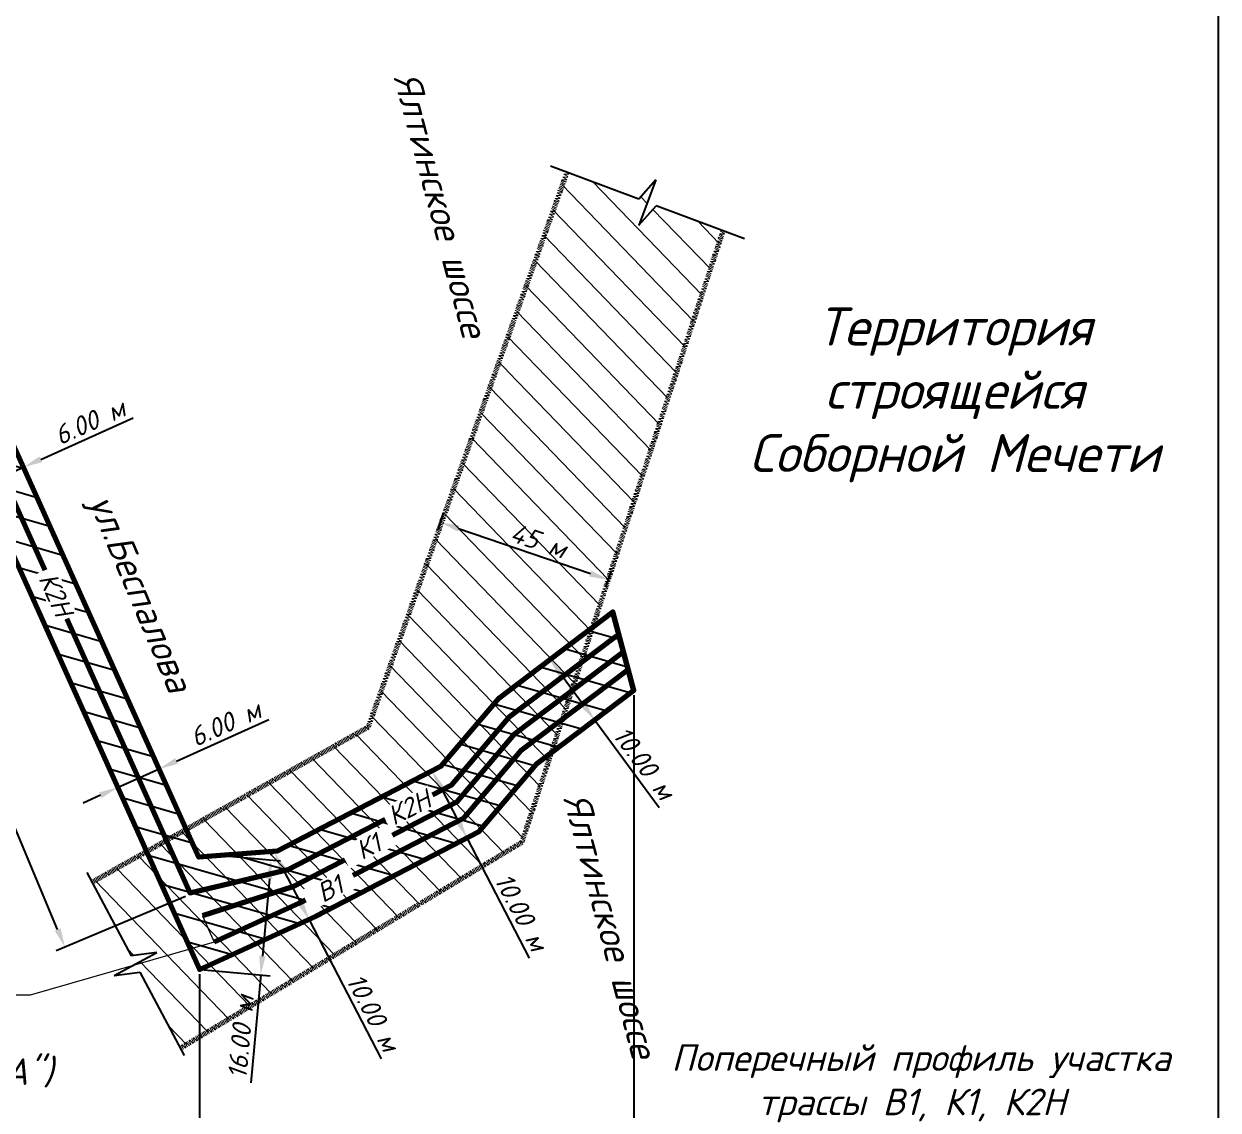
# Model space of a CAD drawing. Header units: millimetres. Extents: x 2791 to 3065, y 749 to 1154.
# Drawn here: x 2905.3 to 3062.7, y 859.4 to 1002.5 of the extents above; entities that cross this region are included whole.
import ezdxf
from ezdxf import colors
from ezdxf.entities.mleader import LeaderData, LeaderLine
from ezdxf.math import Vec2, Vec3

# ---------------------------------------------------------------- set-up
doc = ezdxf.new("R2010")
doc.units = ezdxf.units.MM
doc.linetypes.add('DASHED', pattern=[0.75, 0.5, -0.25])
doc.layers.add('ВК_К1_текст', color=34, linetype='Continuous')
doc.styles.add('note', font='isocpeur.ttf', dxfattribs={"width": 0.9, "oblique": 15})
doc.styles.get("Standard").update_dxf_attribs({"font": 'isocpeui.ttf'})
doc.dimstyles.new('ISO-25', dxfattribs={"dimtxt": 2.5, "dimasz": 2.5, "dimexe": 1.25, "dimexo": 0.625, "dimtad": 1, "dimtxsty": 'Standard', "dimcen": 2.5, "dimadec": 0, "dimazin": 0, "dimtfac": 1, "dimtmove": 0, "dimatfit": 3, "dimfxl": 1, "dimarcsym": 0})
picture_1 = doc.add_image_def('image1.png', size_in_pixel=(707, 851))

# ---------------------------------------------------------------- blocks, each defined once
blk = doc.blocks.new('*D2')
at = {"color": 0, "lineweight": -2, "transparency": 16777216}
for p, q in [((2842.78, 1087.75), (2825.73, 1080.61)), ((2909.73, 883.18), (2827.85, 1078.78)), ((2926.6, 887.53), (2909.54, 880.39))]:
    blk.add_line(p, q, dxfattribs=at)
at = {"color": 0, "transparency": 16777216}
for points in [[(2828.23, 1078.94), (2827.46, 1078.62), (2826.88, 1081.09)], [(2910.12, 883.34), (2909.35, 883.02), (2910.7, 880.88)]]:
    blk.add_solid(points, dxfattribs=at)
at = {"layer": 'Defpoints', "color": 0, "transparency": 16777216}
for p in [(2843.36, 1087.99), (2826.88, 1081.09), (2927.17, 887.78)]:
    blk.add_point(p, dxfattribs=at)
at = {"color": 0, "lineweight": 9, "transparency": 16777216, "insert": (2871.46, 982.1), "char_height": 3.5, "attachment_point": 5, "rotation": 292.716}
blk.add_mtext('Трасса ливневой напорной сети К2Н', dxfattribs=at)
blk = doc.blocks.new('*D8')
at = {"color": 0, "lineweight": -2, "transparency": 16777216}
for p, q in [((2925.39, 905.38), (2937.56, 910.85)), ((2917.64, 901.89), (2923.11, 904.35)), ((2923.27, 903.99), (2923.62, 903.21)), ((2915.36, 900.87), (2913.08, 899.84)), ((2917.8, 901.53), (2918.15, 900.75))]:
    blk.add_line(p, q, dxfattribs=at)
at = {"color": 0, "transparency": 16777216}
for points in [[(2925.22, 905.76), (2925.56, 905), (2923.11, 904.35)], [(2915.19, 901.25), (2915.53, 900.49), (2917.64, 901.89)]]:
    blk.add_solid(points, dxfattribs=at)
at = {"layer": 'Defpoints', "color": 0, "transparency": 16777216}
for p in [(2923.01, 904.56), (2923.11, 904.35), (2917.54, 902.1)]:
    blk.add_point(p, dxfattribs=at)
at = {"color": 0, "transparency": 16777216, "insert": (2931.84, 910.34), "char_height": 2.5, "attachment_point": 5, "rotation": 24.2143}
blk.add_mtext('6.00 м', dxfattribs=at)
blk = doc.blocks.new('*D13')
at = {"color": 0, "lineweight": -2, "transparency": 16777216}
for p, q in [((2907.51, 945.13), (2919.68, 950.61)), ((2899.76, 941.65), (2905.23, 944.11)), ((2905.39, 943.75), (2905.74, 942.97)), ((2899.92, 941.29), (2900.27, 940.51)), ((2897.48, 940.62), (2895.2, 939.6))]:
    blk.add_line(p, q, dxfattribs=at)
at = {"color": 0, "transparency": 16777216}
for points in [[(2907.33, 945.51), (2907.68, 944.75), (2905.23, 944.11)], [(2897.31, 941), (2897.65, 940.24), (2899.76, 941.65)]]:
    blk.add_solid(points, dxfattribs=at)
at = {"layer": 'Defpoints', "color": 0, "transparency": 16777216}
for p in [(2905.13, 944.32), (2905.23, 944.11), (2899.66, 941.86)]:
    blk.add_point(p, dxfattribs=at)
at = {"color": 0, "transparency": 16777216, "insert": (2913.96, 950.09), "char_height": 2.5, "attachment_point": 5, "rotation": 24.2143}
blk.add_mtext('6.00 м', dxfattribs=at)
blk = doc.blocks.new('*D14')
at = {"color": 0, "lineweight": -2, "transparency": 16777216}
for p, q in [((2937.73, 893.05), (2939.39, 893.91)), ((2939.43, 891.11), (2941.72, 886.7)), ((2942.32, 884.19), (2943.98, 885.05)), ((2942.87, 884.48), (2952.35, 866.16))]:
    blk.add_line(p, q, dxfattribs=at)
at = {"color": 0, "transparency": 16777216}
for points in [[(2939.8, 891.3), (2939.06, 890.92), (2938.28, 893.33)], [(2942.09, 886.89), (2941.35, 886.51), (2942.87, 884.48)]]:
    blk.add_solid(points, dxfattribs=at)
at = {"layer": 'Defpoints', "color": 0, "transparency": 16777216}
for p in [(2937.18, 892.76), (2942.87, 884.48), (2941.76, 883.91)]:
    blk.add_point(p, dxfattribs=at)
at = {"color": 0, "transparency": 16777216, "insert": (2951.3, 872.26), "char_height": 2.5, "attachment_point": 5, "rotation": 297.3692}
blk.add_mtext('10.00 м', dxfattribs=at)
blk = doc.blocks.new('*D15')
at = {"color": 0, "lineweight": -2, "transparency": 16777216}
for p, q in [((2959.28, 904.2), (2960.2, 904.68)), ((2960.24, 901.88), (2962.52, 897.47)), ((2963.87, 895.35), (2964.78, 895.82)), ((2963.67, 895.25), (2971.88, 879.4))]:
    blk.add_line(p, q, dxfattribs=at)
at = {"color": 0, "transparency": 16777216}
for points in [[(2960.61, 902.08), (2959.87, 901.69), (2959.09, 904.1)], [(2962.89, 897.66), (2962.15, 897.28), (2963.67, 895.25)]]:
    blk.add_solid(points, dxfattribs=at)
at = {"layer": 'Defpoints', "color": 0, "transparency": 16777216}
for p in [(2958.73, 903.92), (2963.31, 895.06), (2963.67, 895.25)]:
    blk.add_point(p, dxfattribs=at)
at = {"color": 0, "transparency": 16777216, "insert": (2970.83, 885.5), "char_height": 2.5, "attachment_point": 5, "rotation": 297.3692}
blk.add_mtext('10.00 м', dxfattribs=at)
blk = doc.blocks.new('*D16')
at = {"color": 0, "lineweight": -2, "transparency": 16777216}
for p, q in [((2974.76, 918.92), (2975.59, 919.53)), ((2976.07, 916.78), (2979.03, 912.78)), ((2980.69, 910.9), (2981.52, 911.51)), ((2980.51, 910.77), (2989.01, 899.28))]:
    blk.add_line(p, q, dxfattribs=at)
at = {"color": 0, "transparency": 16777216}
for points in [[(2976.41, 917.03), (2975.74, 916.53), (2974.59, 918.79)], [(2979.36, 913.03), (2978.69, 912.53), (2980.51, 910.77)]]:
    blk.add_solid(points, dxfattribs=at)
at = {"layer": 'Defpoints', "color": 0, "transparency": 16777216}
for p in [(2974.26, 918.55), (2980.19, 910.53), (2980.51, 910.77)]:
    blk.add_point(p, dxfattribs=at)
at = {"color": 0, "transparency": 16777216, "insert": (2987.01, 905.13), "char_height": 2.5, "attachment_point": 5, "rotation": 306.4678}
blk.add_mtext('10.00 м', dxfattribs=at)
blk = doc.blocks.new('*D17')
at = {"color": 0, "lineweight": -2, "transparency": 16777216}
for p, q in [((2930.4, 893.03), (2939.1, 892.25)), ((2937.63, 889.87), (2936.71, 879.69)), ((2929.04, 877.87), (2937.73, 877.08)), ((2936.49, 877.2), (2935.21, 862.96))]:
    blk.add_line(p, q, dxfattribs=at)
at = {"color": 0, "transparency": 16777216}
for points in [[(2937.21, 889.91), (2938.04, 889.83), (2937.85, 892.36)], [(2936.3, 879.72), (2937.13, 879.65), (2936.49, 877.2)]]:
    blk.add_solid(points, dxfattribs=at)
at = {"layer": 'Defpoints', "color": 0, "transparency": 16777216}
for p in [(2929.78, 893.08), (2937.85, 892.36), (2928.42, 877.92)]:
    blk.add_point(p, dxfattribs=at)
at = {"color": 0, "transparency": 16777216, "insert": (2933.87, 869), "char_height": 2.5, "attachment_point": 5, "rotation": 84.8637}
blk.add_mtext('16.00 м', dxfattribs=at)
blk = doc.blocks.new('*D29')
at = {"color": 0, "lineweight": -2, "transparency": 16777216}
for p, q in [((2959.87, 935.87), (2960.6, 938.02)), ((2962.56, 936.02), (2979.93, 930.08)), ((2981.96, 928.31), (2982.7, 930.45))]:
    blk.add_line(p, q, dxfattribs=at)
at = {"color": 0, "transparency": 16777216}
for points in [[(2962.7, 936.42), (2962.43, 935.63), (2960.2, 936.83)], [(2980.06, 930.47), (2979.79, 929.68), (2982.29, 929.27)]]:
    blk.add_solid(points, dxfattribs=at)
at = {"layer": 'Defpoints', "color": 0, "transparency": 16777216}
for p in [(2959.67, 935.28), (2982.29, 929.27), (2981.76, 927.72, 171.86)]:
    blk.add_point(p, dxfattribs=at)
at = {"color": 0, "transparency": 16777216, "insert": (2973.11, 934.4), "char_height": 2.5, "attachment_point": 5, "rotation": 341.1016}
blk.add_mtext('45 м', dxfattribs=at)
blk = doc.blocks.new('_None')
blk = doc.blocks.new('*D34')
at = {"color": 0, "linetype": 'Continuous', "lineweight": -2, "transparency": 16777216}
for p, q in [((2985.66, 914.06), (2985.66, 831.05)), ((2928.42, 877.3), (2928.42, 831.05)), ((2928.42, 832.3), (2839.49, 832.3)), ((2983.16, 832.3), (2930.92, 832.3))]:
    blk.add_line(p, q, dxfattribs=at)
at = {"color": 0, "linetype": 'Continuous', "transparency": 16777216}
for points in [[(2930.92, 832.71), (2930.92, 831.88), (2928.42, 832.3)], [(2983.16, 832.71), (2983.16, 831.88), (2985.66, 832.3)]]:
    blk.add_solid(points, dxfattribs=at)
at = {"layer": 'Defpoints', "color": 0, "linetype": 'Continuous', "transparency": 16777216}
for p in [(2985.66, 914.68), (2928.42, 877.92), (2928.42, 832.3)]:
    blk.add_point(p, dxfattribs=at)
at = {"color": 0, "linetype": 'Continuous', "lineweight": 9, "transparency": 16777216, "insert": (2882.7, 841.03), "char_height": 3.5, "attachment_point": 5}
blk.add_mtext('Трасса ливневой напорной сети К2Н,\\Pхоз-бытовой самотечной сети К1,\\Pхоз-питьевого водопровода В1', dxfattribs=at)

msp = doc.modelspace()

# ---------------------------------------------------------------- hatches: boundary and pattern name
h = msp.add_hatch()
h.set_pattern_fill('ANSI31', color=1, angle=119)
h.paths.add_polyline_path([(2849.96, 1084.919), (2846.147, 1089.271), (2840.846, 1086.46), (2844.66, 1082.108), (2856.965, 1056.234), (2851.719, 1048.469), (2928.417, 877.922), (2943.735, 884.929), (2965.286, 896.085), (2972.895, 905.019), (2985.659, 914.684), (2982.913, 925.05), (2967.807, 913.613), (2960.198, 904.679), (2938.648, 893.523), (2928.343, 892.706), (2858.539, 1047.922), (2863.825, 1055.766)])

# ---------------------------------------------------------------- linework, layer by layer
for p, q in [((2986.297, 979.398), (2974.658, 983.75)), ((2988.562, 981.963), (2986.297, 979.398)), ((2988.562, 981.963), (2986.322, 975.975)), ((2986.322, 975.975), (2988.587, 978.541)), ((3000.226, 974.188), (2988.587, 978.541)), ((2913.561, 890.684), (2919.414, 879.723)), ((2917.17, 877.139), (2922.809, 880.15)), ((2922.809, 880.15), (2919.414, 879.723)), ((2917.17, 877.139), (2920.566, 877.566)), ((2920.566, 877.566), (2926.418, 866.604))]:
    msp.add_line(p, q)
at = {"color": 1, "lineweight": 100}
msp.add_lwpolyline([(2840.846, 1086.46), (2844.66, 1082.108), (2856.965, 1056.234), (2851.719, 1048.469), (2928.417, 877.922), (2943.735, 884.929), (2965.286, 896.085), (2972.895, 905.019), (2985.659, 914.684), (2982.913, 925.05), (2967.807, 913.613), (2960.198, 904.679), (2938.648, 893.523), (2928.343, 892.706), (2858.539, 1047.922), (2863.825, 1055.766), (2849.96, 1084.919), (2846.147, 1089.271)], close=True, dxfattribs=at)

# ---------------------------------------------------------------- texts
at = {"insert": (3027.941, 953.616), "char_height": 5, "attachment_point": 5}
msp.add_mtext_dynamic_manual_height_columns('Территория\\Pстроящейся\\PСоборной Мечети', width=195.14621, gutter_width=12.5, heights=[0], dxfattribs=at)

# ---------------------------------------------------------------- dimensions: what is measured, and where the dimension line sits
at = {"lineweight": 9}
dim = msp.add_aligned_dim(p1=(2927.174, 887.775), p2=(2843.359, 1087.987), distance=17.863, text='Трасса ливневой напорной сети К2Н', dimstyle='ISO-25', override={"dimscale": 1, "dimtxt": 3.5}, dxfattribs=at)
dim.commit()
dim.dimension.update_dxf_attribs({"geometry": '*D2', "text_midpoint": (2871.465, 982.103)})
for p1, p2, distance, text, picture, middle in [((2899.664, 941.857), (2905.132, 944.317), -0.227, '6.00 м', '*D13', (2913.962, 950.094)), ((2974.26, 918.547), (2980.186, 910.529), 0.406, '10.00 м', '*D16', (2987.011, 905.133)), ((2917.544, 902.099), (2923.013, 904.558), -0.227, '6.00 м', '*D8', (2931.842, 910.335))]:
    dim = msp.add_aligned_dim(p1=p1, p2=p2, distance=distance, text=text, dimstyle='ISO-25')
    dim.commit()
    dim.dimension.update_dxf_attribs({"geometry": picture, "text_midpoint": middle})
for base, p1, p2, angle, text, picture, middle in [((2982.292, 929.269), (2959.667, 935.283), (2981.762, 927.719, 171.855), 341.10157, '45 м', '*D29', (2972.499, 932.622)), ((2963.672, 895.25), (2958.727, 903.917), (2963.311, 895.063), 297.36923, '10.00 м', '*D15', (2969.165, 884.638)), ((2942.866, 884.479), (2937.177, 892.761), (2941.761, 883.907), 297.36923, '10.00 м', '*D14', (2949.636, 871.4)), ((2937.85, 892.359), (2928.417, 877.922), (2929.779, 893.084), 84.8637, '16.00 м', '*D17', (2935.736, 868.835))]:
    dim = msp.add_linear_dim(base=base, p1=p1, p2=p2, angle=angle, text=text, dimstyle='ISO-25')
    dim.commit()
    dim.dimension.update_dxf_attribs({"geometry": picture, "text_midpoint": middle, "dimtype": 161})

# ---------------------------------------------------------------- pictures from other files: only their frames are drawn
image = msp.add_image(picture_1, insert=(2781.303, 775.682), size_in_units=(305.84, 368.133), dxfattribs=dict(fade=36))
image.set_boundary_path([(21.112, -0.5), (649.8845, 788.077)])
image.dxf.flags = 15

# ---------------------------------------------------------------- leaders
at = {"layer": 'ВК_К1_текст', "color": 0, "linetype": 'Continuous', "lineweight": 5}
ml = msp.add_multileader_mtext('Standard', dxfattribs=at)
ml.set_content('{\\fISOCPEUR|b0|i1|c204|p34;\\Q0;\\W1;Окончание трассы сетей К1 и В1\\P\\pxi2.95,sm1.15;(согласно ТУ №33 от 16.10.15 г,\\Pвыданных ГУП РК "ВОДА КРЫМА")}', style='note')
ml.set_leader_properties(lineweight=15)
ml.set_arrow_properties(name='NONE')
ml.build(insert=Vec2(0, 0))
ml.multileader.update_dxf_attribs({"text_left_attachment_type": 6, "text_right_attachment_type": 6, "dogleg_length": 1, "arrow_head_size": 2.5})
ctx = ml.context
ctx.base_point, ctx.char_height, ctx.arrow_head_size, ctx.landing_gap_size, ctx.plane_origin = Vec3(2825.489, 874.551), 3.5, 2.5, 1, Vec3(-31799.168, -573963.481)
ctx.left_attachment, ctx.right_attachment, ctx.text_align_type = 6, 6, 1
notes = []
notes.append((ctx, [(1, (1, 1, 0), (2906.107, 874.551), (-1, 0), 1, [(1, [(2928.825, 884.985), (2930.376, 881.496)], 0, [])])]))
ctx.mtext.insert, ctx.mtext.alignment, ctx.mtext.flow_direction = Vec3(2865.298, 878.751), 2, 5
for ctx, leaders in notes:
    for number, flags, end, landing, length, lines in leaders:
        leader = LeaderData()
        leader.index, (leader.has_last_leader_line, leader.has_dogleg_vector, leader.attachment_direction) = number, flags
        leader.last_leader_point, leader.dogleg_vector, leader.dogleg_length = Vec3(end), Vec3(landing), length
        for number, points, colour, breaks in lines:
            line = LeaderLine()
            line.index, line.vertices, line.color, line.breaks = number, Vec3.list(points), colors.encode_raw_color(colour), breaks
            leader.lines.append(line)
        ctx.leaders.append(leader)

# ---------------------------------------------------------------- next in the draw order: texts
at = {"char_height": 3.5, "attachment_point": 1, "bg_fill": 2}
for s, width, insert, rotation in [('Ялтинское шоссе', 39.5259, (2957.371, 996.319), 284.8371), ('ул.Беспалова', 30.71016, (2917.014, 940.875), 292.80157), ('Ялтинское шоссе', 39.5259, (2979.726, 901.333), 284.8371)]:
    msp.add_mtext_dynamic_manual_height_columns(s, width=width, gutter_width=12.5, heights=[0], dxfattribs=dict(at, insert=insert, rotation=rotation))

# ---------------------------------------------------------------- next in the draw order: hatches: boundary and pattern name
at = {"lineweight": 5, "true_color": 0x000000, "transparency": 33554643}
h = msp.add_hatch(dxfattribs=at)
h.set_pattern_fill('ANSI31', color=18, angle=269)
h.paths.add_polyline_path([(2950.641, 909.836), (2914.248, 889.398), (2919.414, 879.723), (2922.809, 880.15), (2917.17, 877.139), (2920.566, 877.566), (2925.924, 867.53), (2970.883, 894.649), (2997.396, 975.247), (2988.587, 978.541), (2986.322, 975.975), (2988.562, 981.963), (2986.297, 979.398), (2976.829, 982.938)])

# ---------------------------------------------------------------- next in the draw order: linework, layer by layer
at = {"lineweight": 100}
for points in [[(2843.489, 1087.881), (2847.302, 1083.529), (2860.388, 1056.013), (2855.119, 1048.215), (2927.17, 888.001), (2940.12, 891.098), (2961.671, 902.254), (2969.28, 911.188), (2983.437, 921.87)], [(2984.056, 919.59), (2969.899, 908.908), (2962.29, 899.974), (2940.739, 888.818), (2928.825, 884.985)], [(2984.931, 917.43), (2970.774, 906.748), (2963.165, 897.814), (2941.615, 886.658), (2930.376, 881.496)]]:
    msp.add_lwpolyline(points, dxfattribs=at)
at = {"linetype": 'DASHED', "lineweight": 70, "ltscale": 0.05}
for points, elevation in [([(2976.829, 982.938), (2950.641, 909.836), (2914.248, 889.398)], 178.815), ([(2997.396, 975.247), (2970.883, 894.649), (2925.924, 867.53)], 171.855)]:
    msp.add_lwpolyline(points, dxfattribs=dict(at, elevation=elevation))

# ---------------------------------------------------------------- next in the draw order: leaders
at = {"layer": 'ВК_К1_текст', "color": 0, "linetype": 'Continuous', "lineweight": 5}
ml = msp.add_multileader_mtext('Standard', dxfattribs=at)
ml.set_content('Окончание трассы сети К2Н - точка подключения\\Pк существующей ливневой канализации,\\Pколодец СК-13\\P(согласно ТУ №20415/24/01-38\\Pот  06.10.16 г\\Pи письма №20415/24/01-38 от 09.08.17, выданных\\PАдминистрацией г.Симферополь РК)')
ml.set_leader_properties(lineweight=15)
ml.set_arrow_properties(name='NONE')
ml.build(insert=Vec2(0, 0))
ml.multileader.update_dxf_attribs({"text_left_attachment_type": 6, "text_right_attachment_type": 6, "dogleg_length": 1, "arrow_head_size": 2.5})
ctx = ml.context
ctx.base_point, ctx.char_height, ctx.arrow_head_size, ctx.landing_gap_size, ctx.plane_origin = Vec3(2874.634, 1109.441), 3.5, 2.5, 1, Vec3(-31735.145, -573713.862)
ctx.left_attachment, ctx.right_attachment, ctx.text_align_type = 6, 6, 1
notes = []
notes.append((ctx, [(0, (1, 1, 0), (2873.634, 1109.441), (1, 0), 1, [(0, [(2843.359, 1087.987)], 0, [])])]))
ctx.mtext.insert, ctx.mtext.alignment, ctx.mtext.flow_direction = Vec3(2933.965, 1113.991), 2, 5
for ctx, leaders in notes:
    for number, flags, end, landing, length, lines in leaders:
        leader = LeaderData()
        leader.index, (leader.has_last_leader_line, leader.has_dogleg_vector, leader.attachment_direction) = number, flags
        leader.last_leader_point, leader.dogleg_vector, leader.dogleg_length = Vec3(end), Vec3(landing), length
        for number, points, colour, breaks in lines:
            line = LeaderLine()
            line.index, line.vertices, line.color, line.breaks = number, Vec3.list(points), colors.encode_raw_color(colour), breaks
            leader.lines.append(line)
        ctx.leaders.append(leader)

# ---------------------------------------------------------------- next in the draw order: texts
at = {"char_height": 2.5, "attachment_point": 5, "bg_fill": 3, "box_fill_scale": 1.1, "bg_fill_color": 256, "bg_fill_transparency": 0}
for s, insert, rotation in [('К2Н', (2909.487, 927.323), 294.06024), ('В1', (2945.603, 888.543), 26.99315)]:
    msp.add_mtext_dynamic_manual_height_columns(s, width=6.49886, gutter_width=12.5, heights=[0], dxfattribs=dict(at, insert=insert, rotation=rotation))
at = {"insert": (2989.344, 868.051), "char_height": 3.5, "attachment_point": 1, "bg_fill": 3, "box_fill_scale": 1.1, "bg_fill_color": 256, "bg_fill_transparency": 0}
msp.add_mtext_dynamic_manual_height_columns('\\pi1.2637;Поперечный профиль участка \\P\\pi12.672;трассы В1, К1, К2Н', width=69.79632, gutter_width=12.5, heights=[0], dxfattribs=at)

# ---------------------------------------------------------------- next in the draw order: texts
at = {"insert": (2950.658, 894.112), "char_height": 2.5, "attachment_point": 5, "rotation": 26.99315, "bg_fill": 3, "box_fill_scale": 1.1, "bg_fill_color": 256, "bg_fill_transparency": 0}
msp.add_mtext_dynamic_manual_height_columns('К1', width=6.49886, gutter_width=12.5, heights=[0], dxfattribs=at)

# ---------------------------------------------------------------- next in the draw order: texts
at = {"insert": (2956.04, 899.257), "char_height": 2.5, "attachment_point": 5, "rotation": 26.99315, "bg_fill": 3, "box_fill_scale": 1.1, "bg_fill_color": 256, "bg_fill_transparency": 0}
msp.add_mtext_dynamic_manual_height_columns('К2Н', width=6.49886, gutter_width=12.5, heights=[0], dxfattribs=at)

# ---------------------------------------------------------------- next in the draw order: dimensions: what is measured, and where the dimension line sits
at = {"linetype": 'Continuous', "lineweight": 9}
dim = msp.add_linear_dim(base=(2928.417, 832.296), p1=(2985.659, 914.684), p2=(2928.417, 877.922), text='Трасса ливневой напорной сети К2Н,\\Pхоз-бытовой самотечной сети К1,\\Pхоз-питьевого водопровода В1', dimstyle='ISO-25', override={"dimtxt": 3.5}, dxfattribs=at)
dim.commit()
dim.dimension.update_dxf_attribs({"geometry": '*D34', "text_midpoint": (2882.703, 841.03)})

doc.saveas('drawing.dxf')
